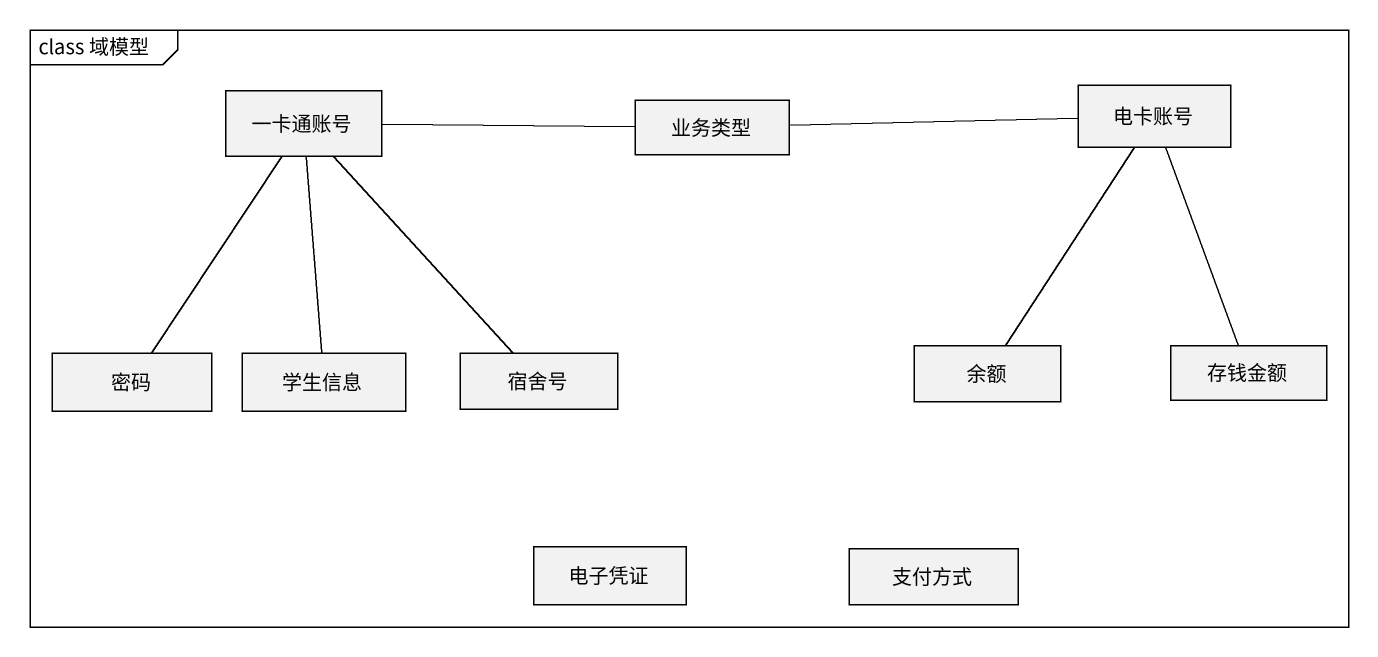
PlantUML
@startuml
mainframe class 域模型
hide circle
hide empty members
class 一卡通账号
class 业务类型
class 电卡账号
class 余额
class 存钱金额
class 密码
class 学生信息
class 宿舍号
class 电子凭证
class 支付方式
一卡通账号 -right- 业务类型
一卡通账号 -- 密码
一卡通账号 -- 学生信息
一卡通账号 -- 宿舍号
电卡账号 -left- 业务类型
电卡账号 -- 余额
电卡账号 -- 存钱金额
@enduml
